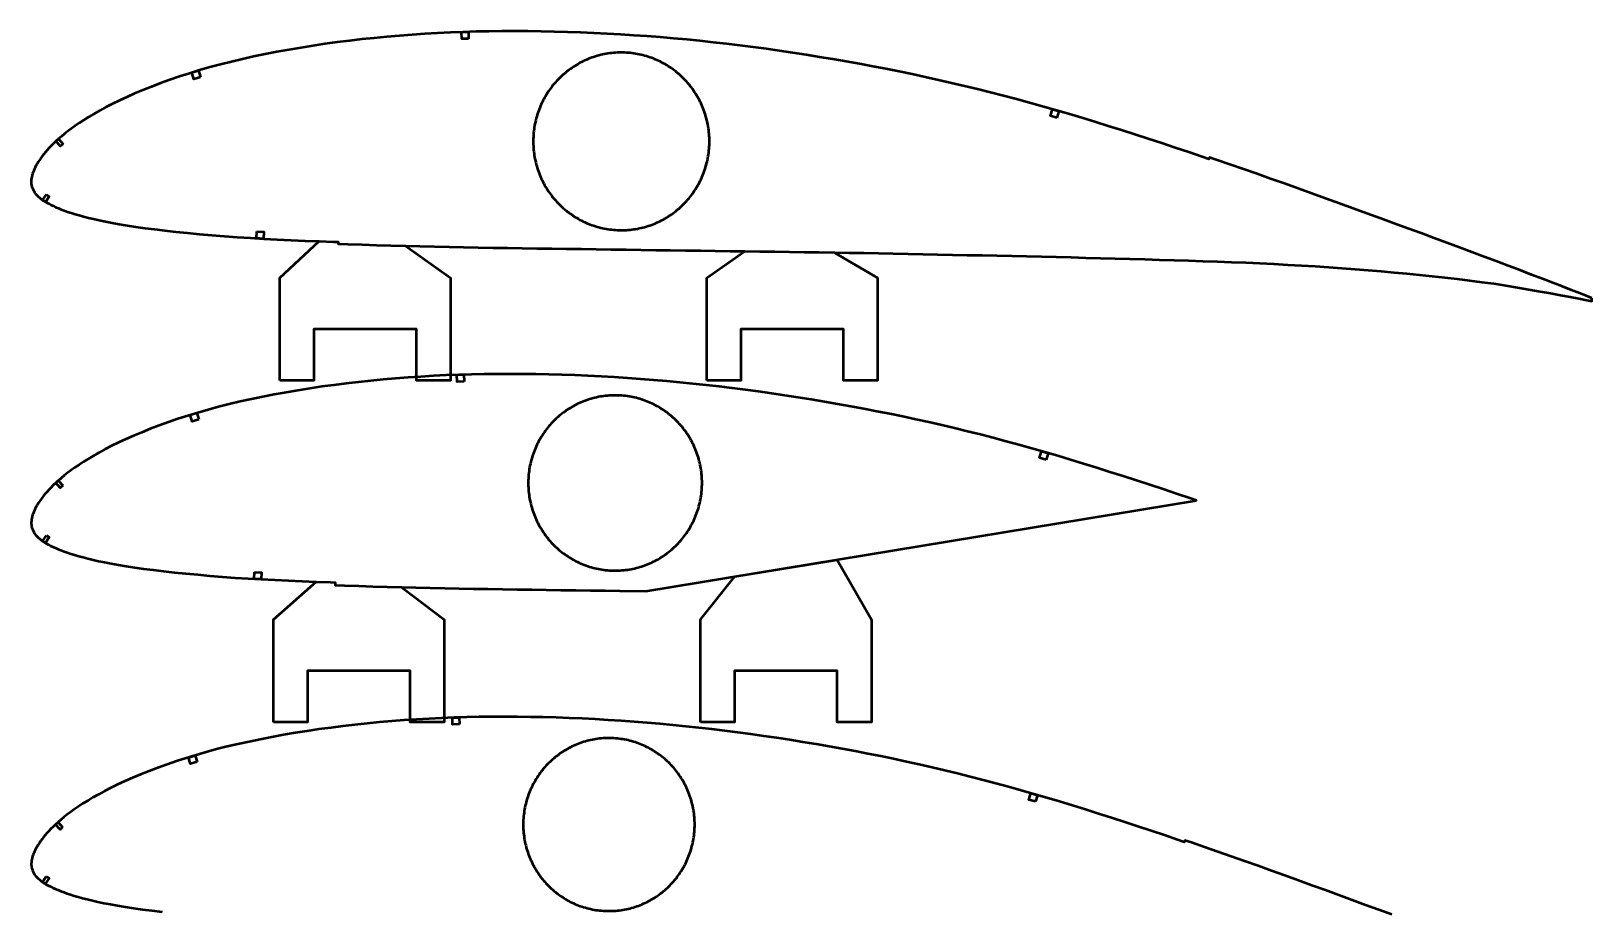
# Model space of a CAD drawing. Header units: metres. Extents: x -32 to 1074, y -15727 to -24.
# Drawn here: x -1 to 912, y -6351 to -5836 of the extents above; entities that cross this region are included whole.
import ezdxf

# ---------------------------------------------------------------- set-up
doc = ezdxf.new("R2010")
doc.units = ezdxf.units.M
doc.layers.add('Layer', color=7, linetype='Continuous', lineweight=50)

msp = doc.modelspace()

# ---------------------------------------------------------------- linework, layer by layer
at = {"layer": 'Layer', "color": 1}
for p, q in [((194.17, -5960.53), (194.17, -5961.03)), ((444.17, -5964.71), (444.17, -5965.21)), ((440.55, -6149.87), (440.55, -6150.37)), ((190.55, -6160.29), (190.55, -6160.79))]:
    msp.add_line(p, q, dxfattribs=at)
at = {"layer": 'Layer'}
for points in [[(912.29, -5991.75), (909.57, -5990.64), (905.17, -5988.94), (900.42, -5987.06), (895.23, -5985.04), (889.56, -5982.88), (883.47, -5980.56), (877.02, -5978.08), (870.27, -5975.51), (863.33, -5972.86), (856.32, -5970.22), (849.25, -5967.6), (842.08, -5964.89), (834.84, -5962.14), (827.46, -5959.4), (819.97, -5956.63), (812.34, -5953.84), (804.58, -5950.99), (796.69, -5948.1), (788.7, -5945.19), (780.67, -5942.25), (772.6, -5939.31), (764.53, -5936.37), (756.47, -5933.45), (748.41, -5930.54), (740.35, -5927.64), (732.31, -5924.76), (724.29, -5921.9), (716.31, -5919.08), (708.35, -5916.28), (700.39, -5913.51), (692.45, -5910.77), (688.53, -5909.43), (688.19, -5910.42), (684.2, -5909.06), (676.3, -5906.39), (668.42, -5903.75), (660.54, -5901.15), (652.66, -5898.58), (644.78, -5896.03), (636.92, -5893.52), (629.11, -5891.05), (621.36, -5888.63), (613.66, -5886.27), (605.99, -5883.98), (598.34, -5881.74), (590.71, -5879.56), (583.09, -5877.43), (575.48, -5875.36), (567.87, -5873.34), (560.27, -5871.38), (552.67, -5869.48), (545.05, -5867.64), (537.42, -5865.84), (529.77, -5864.09), (522.1, -5862.4), (514.43, -5860.75), (506.74, -5859.16), (499.04, -5857.62), (491.32, -5856.13), (483.57, -5854.69), (475.8, -5853.29), (468.01, -5851.94), (460.22, -5850.64), (452.42, -5849.38), (444.63, -5848.18), (436.84, -5847.02), (429.06, -5845.92), (421.28, -5844.88), (413.51, -5843.88), (405.74, -5842.94), (397.97, -5842.06), (390.21, -5841.23), (382.45, -5840.46), (374.69, -5839.74), (366.93, -5839.08), (359.17, -5838.48), (351.4, -5837.93), (343.63, -5837.44), (335.87, -5837), (328.11, -5836.62), (320.36, -5836.29), (312.62, -5836.02), (304.89, -5835.81), (297.17, -5835.66), (289.47, -5835.56), (281.81, -5835.51), (274.19, -5835.53), (266.63, -5835.61), (259.11, -5835.76), (251.61, -5835.99), (244.12, -5836.29), (236.63, -5836.66), (229.17, -5837.09), (221.72, -5837.59), (214.3, -5838.16), (206.91, -5838.79), (199.56, -5839.5), (192.24, -5840.27), (184.97, -5841.11), (177.76, -5842.02), (170.59, -5843), (163.49, -5844.06), (156.45, -5845.19), (149.45, -5846.4), (142.51, -5847.68), (135.65, -5849.01), (128.92, -5850.4), (122.33, -5851.85), (115.87, -5853.37), (109.54, -5854.97), (103.34, -5856.65), (97.26, -5858.39), (91.32, -5860.21), (85.52, -5862.08), (79.88, -5864.01), (74.42, -5865.99), (69.15, -5868.01), (64.07, -5870.04), (59.24, -5872.08), (54.65, -5874.1), (50.32, -5876.1), (46.26, -5878.09), (42.45, -5880.05), (38.89, -5881.97), (35.57, -5883.85), (32.49, -5885.68), (29.62, -5887.46), (26.97, -5889.18), (24.52, -5890.85), (22.25, -5892.47), (20.16, -5894.05), (18.22, -5895.59), (16.42, -5897.08), (14.75, -5898.53), (13.2, -5899.93), (11.76, -5901.29), (10.44, -5902.61), (9.21, -5903.89), (8.07, -5905.14), (7.01, -5906.36), (6.03, -5907.55), (5.13, -5908.71), (4.3, -5909.84), (3.53, -5910.96), (2.81, -5912.04), (2.16, -5913.07), (1.58, -5914.08), (1.05, -5915.11), (0.57, -5916.12), (0.14, -5917.06), (-0.22, -5917.98), (-0.52, -5918.91), (-0.77, -5919.84), (-0.98, -5920.73), (-1.14, -5921.6), (-1.24, -5922.47), (-1.3, -5923.28), (-1.3, -5924.09), (-1.23, -5924.91), (-1.09, -5925.74), (-0.88, -5926.57), (-0.59, -5927.41), (-0.24, -5928.23), (0.2, -5929.05), (0.71, -5929.85), (1.3, -5930.64), (1.98, -5931.42), (2.72, -5932.19), (3.54, -5932.95), (4.43, -5933.68), (5.39, -5934.4), (6.44, -5935.1), (7.57, -5935.79), (8.79, -5936.46), (10.1, -5937.13), (11.49, -5937.8), (12.99, -5938.46), (14.58, -5939.14), (16.28, -5939.82), (18.09, -5940.5), (20.02, -5941.19), (22.1, -5941.88), (24.35, -5942.57), (26.76, -5943.27), (29.38, -5943.98), (32.2, -5944.71), (35.24, -5945.46), (38.54, -5946.21), (42.12, -5946.96), (46.01, -5947.71), (50.24, -5948.46), (54.84, -5949.21), (59.81, -5949.97), (65.16, -5950.73), (70.88, -5951.48), (76.96, -5952.2), (83.4, -5952.9), (90.17, -5953.59), (97.21, -5954.26), (104.46, -5954.9), (111.84, -5955.51), (119.35, -5956.06), (127, -5956.55), (134.82, -5956.99), (142.78, -5957.41), (150.85, -5957.79), (159.03, -5958.15), (167.32, -5958.49), (175.68, -5958.81), (178.49, -5958.91), (178.45, -5959.96), (184.05, -5960.17), (192.46, -5960.47), (200.87, -5960.75), (209.3, -5960.99), (217.77, -5961.22), (226.28, -5961.43), (234.81, -5961.63), (243.32, -5961.83), (251.83, -5962), (260.36, -5962.14), (268.92, -5962.27), (277.53, -5962.39), (286.15, -5962.52), (294.8, -5962.65), (303.45, -5962.78), (312.13, -5962.9), (320.82, -5963.01), (329.52, -5963.13), (338.23, -5963.25), (346.93, -5963.38), (355.64, -5963.51), (364.34, -5963.63), (373.03, -5963.75), (381.74, -5963.86), (390.44, -5963.98), (399.15, -5964.1), (407.85, -5964.22), (416.56, -5964.35), (425.26, -5964.47), (433.96, -5964.58), (442.66, -5964.69), (451.35, -5964.8), (460.03, -5964.92), (468.71, -5965.04), (477.38, -5965.18), (486.05, -5965.32), (494.71, -5965.46), (503.36, -5965.62), (512, -5965.78), (520.64, -5965.96), (529.3, -5966.15), (537.98, -5966.35), (546.67, -5966.54), (555.36, -5966.73), (564.04, -5966.91), (572.72, -5967.1), (581.4, -5967.29), (590.08, -5967.5), (598.76, -5967.7), (607.42, -5967.9), (616.07, -5968.1), (624.7, -5968.31), (633.31, -5968.53), (641.93, -5968.77), (650.55, -5969.02), (659.16, -5969.27), (667.73, -5969.51), (676.24, -5969.77), (684.69, -5970.05), (693.1, -5970.36), (701.47, -5970.67), (709.76, -5971), (717.97, -5971.37), (726.13, -5971.78), (734.27, -5972.24), (742.38, -5972.71), (750.42, -5973.17), (758.3, -5973.63), (766.03, -5974.17), (773.73, -5974.8), (781.43, -5975.43), (789.05, -5976.04), (796.57, -5976.7), (804.05, -5977.45), (811.51, -5978.19), (818.9, -5978.89), (826.17, -5979.64), (833.41, -5980.51), (840.69, -5981.45), (847.94, -5982.38), (855, -5983.32), (861.9, -5984.39), (868.77, -5985.53), (875.5, -5986.68), (882.02, -5987.81), (888.21, -5988.94), (894.07, -5990.05), (899.57, -5991.09), (904.67, -5992.09), (909.38, -5993.03), (912.28, -5993.64)], [(912.29, -5991.75), (909.57, -5990.64), (905.17, -5988.94), (900.42, -5987.06), (895.23, -5985.04), (889.56, -5982.88), (883.47, -5980.56), (877.02, -5978.08), (870.27, -5975.51), (863.33, -5972.86), (856.32, -5970.22), (849.25, -5967.6), (842.08, -5964.89), (834.84, -5962.14), (827.46, -5959.4), (819.97, -5956.63), (812.34, -5953.84), (804.58, -5950.99), (796.69, -5948.1), (788.7, -5945.19), (780.67, -5942.25), (772.6, -5939.31), (764.53, -5936.37), (756.47, -5933.45), (748.41, -5930.54), (740.35, -5927.64), (732.31, -5924.76), (724.29, -5921.9), (716.31, -5919.08), (708.35, -5916.28), (700.39, -5913.51), (692.45, -5910.77), (688.53, -5909.43), (688.19, -5910.42), (684.2, -5909.06), (676.3, -5906.39), (668.42, -5903.75), (660.54, -5901.15), (652.66, -5898.58), (644.78, -5896.03), (636.92, -5893.52), (629.11, -5891.05), (621.36, -5888.63), (613.66, -5886.27), (605.99, -5883.98), (598.34, -5881.74), (590.71, -5879.56), (583.09, -5877.43), (575.48, -5875.36), (567.87, -5873.34), (560.27, -5871.38), (552.67, -5869.48), (545.05, -5867.64), (537.42, -5865.84), (529.77, -5864.09), (522.1, -5862.4), (514.43, -5860.75), (506.74, -5859.16), (499.04, -5857.62), (491.32, -5856.13), (483.57, -5854.69), (475.8, -5853.29), (468.01, -5851.94), (460.22, -5850.64), (452.42, -5849.38), (444.63, -5848.18), (436.84, -5847.02), (429.06, -5845.92), (421.28, -5844.88), (413.51, -5843.88), (405.74, -5842.94), (397.97, -5842.06), (390.21, -5841.23), (382.45, -5840.46), (374.69, -5839.74), (366.93, -5839.08), (359.17, -5838.48), (351.4, -5837.93), (343.63, -5837.44), (335.87, -5837), (328.11, -5836.62), (320.36, -5836.29), (312.62, -5836.02), (304.89, -5835.81), (297.17, -5835.66), (289.47, -5835.56), (281.81, -5835.51), (274.19, -5835.53), (266.63, -5835.61), (259.11, -5835.76), (251.61, -5835.99), (244.12, -5836.29), (236.63, -5836.66), (229.17, -5837.09), (221.72, -5837.59), (214.3, -5838.16), (206.91, -5838.79), (199.56, -5839.5), (192.24, -5840.27), (184.97, -5841.11), (177.76, -5842.02), (170.59, -5843), (163.49, -5844.06), (156.45, -5845.19), (149.45, -5846.4), (142.51, -5847.68), (135.65, -5849.01), (128.92, -5850.4), (122.33, -5851.85), (115.87, -5853.37), (109.54, -5854.97), (103.34, -5856.65), (97.26, -5858.39), (91.32, -5860.21), (85.52, -5862.08), (79.88, -5864.01), (74.42, -5865.99), (69.15, -5868.01), (64.07, -5870.04), (59.24, -5872.08), (54.65, -5874.1), (50.32, -5876.1), (46.26, -5878.09), (42.45, -5880.05), (38.89, -5881.97), (35.57, -5883.85), (32.49, -5885.68), (29.62, -5887.46), (26.97, -5889.18), (24.52, -5890.85), (22.25, -5892.47), (20.16, -5894.05), (18.22, -5895.59), (16.42, -5897.08), (14.75, -5898.53), (13.2, -5899.93), (11.76, -5901.29), (10.44, -5902.61), (9.21, -5903.89), (8.07, -5905.14), (7.01, -5906.36), (6.03, -5907.55), (5.13, -5908.71), (4.3, -5909.84), (3.53, -5910.96), (2.81, -5912.04), (2.16, -5913.07), (1.58, -5914.08), (1.05, -5915.11), (0.57, -5916.12), (0.14, -5917.06), (-0.22, -5917.98), (-0.52, -5918.91), (-0.77, -5919.84), (-0.98, -5920.73), (-1.14, -5921.6), (-1.24, -5922.47), (-1.3, -5923.28), (-1.3, -5924.09), (-1.23, -5924.91), (-1.09, -5925.74), (-0.88, -5926.57), (-0.59, -5927.41), (-0.24, -5928.23), (0.2, -5929.05), (0.71, -5929.85), (1.3, -5930.64), (1.98, -5931.42), (2.72, -5932.19), (3.54, -5932.95), (4.43, -5933.68), (5.39, -5934.4), (6.44, -5935.1), (7.57, -5935.79), (8.79, -5936.46), (10.1, -5937.13), (11.49, -5937.8), (12.99, -5938.46), (14.58, -5939.14), (16.28, -5939.82), (18.09, -5940.5), (20.02, -5941.19), (22.1, -5941.88), (24.35, -5942.57), (26.76, -5943.27), (29.38, -5943.98), (32.2, -5944.71), (35.24, -5945.46), (38.54, -5946.21), (42.12, -5946.96), (46.01, -5947.71), (50.24, -5948.46), (54.84, -5949.21), (59.81, -5949.97), (65.16, -5950.73), (70.88, -5951.48), (76.96, -5952.2), (83.4, -5952.9), (90.17, -5953.59), (97.21, -5954.26), (104.46, -5954.9), (111.84, -5955.51), (119.35, -5956.06), (127, -5956.55), (134.82, -5956.99), (142.78, -5957.41), (150.85, -5957.79), (159.03, -5958.15), (167.32, -5958.49), (175.68, -5958.81), (178.49, -5958.91), (178.45, -5959.96), (184.05, -5960.17), (192.46, -5960.47), (200.87, -5960.75), (209.3, -5960.99), (217.77, -5961.22), (226.28, -5961.43), (234.81, -5961.63), (243.32, -5961.83), (251.83, -5962), (260.36, -5962.14), (268.92, -5962.27), (277.53, -5962.39), (286.15, -5962.52), (294.8, -5962.65), (303.45, -5962.78), (312.13, -5962.9), (320.82, -5963.01), (329.52, -5963.13), (338.23, -5963.25), (346.93, -5963.38), (355.64, -5963.51), (364.34, -5963.63), (373.03, -5963.75), (381.74, -5963.86), (390.44, -5963.98), (399.15, -5964.1), (407.85, -5964.22), (416.56, -5964.35), (425.26, -5964.47), (433.96, -5964.58), (442.66, -5964.69), (451.35, -5964.8), (460.03, -5964.92), (468.71, -5965.04), (477.38, -5965.18), (486.05, -5965.32), (494.71, -5965.46), (503.36, -5965.62), (512, -5965.78), (520.64, -5965.96), (529.3, -5966.15), (537.98, -5966.35), (546.67, -5966.54), (555.36, -5966.73), (564.04, -5966.91), (572.72, -5967.1), (581.4, -5967.29), (590.08, -5967.5), (598.76, -5967.7), (607.42, -5967.9), (616.07, -5968.1), (624.7, -5968.31), (633.31, -5968.53), (641.93, -5968.77), (650.55, -5969.02), (659.16, -5969.27), (667.73, -5969.51), (676.24, -5969.77), (684.69, -5970.05), (693.1, -5970.36), (701.47, -5970.67), (709.76, -5971), (717.97, -5971.37), (726.13, -5971.78), (734.27, -5972.24), (742.38, -5972.71), (750.42, -5973.17), (758.3, -5973.63), (766.03, -5974.17), (773.73, -5974.8), (781.43, -5975.43), (789.05, -5976.04), (796.57, -5976.7), (804.05, -5977.45), (811.51, -5978.19), (818.9, -5978.89), (826.17, -5979.64), (833.41, -5980.51), (840.69, -5981.45), (847.94, -5982.38), (855, -5983.32), (861.9, -5984.39), (868.77, -5985.53), (875.5, -5986.68), (882.02, -5987.81), (888.21, -5988.94), (894.07, -5990.05), (899.57, -5991.09), (904.67, -5992.09), (909.38, -5993.03), (912.28, -5993.64)], [(395.75, -5900), (395.74, -5898.91), (395.71, -5897.82), (395.65, -5896.72), (395.57, -5895.63), (395.47, -5894.55), (395.34, -5893.46), (395.19, -5892.38), (395.02, -5891.3), (394.83, -5890.22), (394.62, -5889.15), (394.38, -5888.09), (394.12, -5887.02), (393.84, -5885.97), (393.54, -5884.92), (393.21, -5883.88), (392.86, -5882.84), (392.5, -5881.81), (392.11, -5880.79), (391.7, -5879.78), (391.26, -5878.78), (390.81, -5877.79), (390.34, -5876.81), (389.84, -5875.83), (389.33, -5874.87), (388.8, -5873.92), (388.24, -5872.98), (387.67, -5872.05), (387.08, -5871.14), (386.47, -5870.23), (385.84, -5869.34), (385.19, -5868.47), (384.52, -5867.61), (383.84, -5866.76), (383.14, -5865.93), (382.42, -5865.11), (381.68, -5864.31), (380.93, -5863.52), (380.16, -5862.75), (379.38, -5861.99), (378.58, -5861.26), (377.76, -5860.54), (376.93, -5859.83), (376.09, -5859.15), (375.23, -5858.48), (374.36, -5857.83), (373.47, -5857.2), (372.58, -5856.59), (371.66, -5856), (370.74, -5855.43), (369.81, -5854.87), (368.86, -5854.34), (367.9, -5853.83), (366.94, -5853.33), (365.96, -5852.86), (364.97, -5852.41), (363.97, -5851.98), (362.97, -5851.57), (361.96, -5851.18), (360.93, -5850.82), (359.91, -5850.47), (358.87, -5850.15), (357.83, -5849.85), (356.78, -5849.57), (355.73, -5849.32), (354.67, -5849.08), (353.6, -5848.87), (352.54, -5848.68), (351.47, -5848.52), (350.39, -5848.37), (349.31, -5848.25), (348.23, -5848.16), (347.15, -5848.08), (346.07, -5848.03), (344.99, -5848), (343.9, -5848), (342.82, -5848.01), (341.74, -5848.05), (340.65, -5848.12), (339.57, -5848.2), (338.49, -5848.31), (337.42, -5848.44), (336.35, -5848.6), (335.28, -5848.78), (334.21, -5848.98), (333.15, -5849.2), (332.09, -5849.44), (331.04, -5849.71), (330, -5850), (328.96, -5850.31), (327.93, -5850.64), (326.9, -5851), (325.88, -5851.38), (324.87, -5851.77), (323.87, -5852.19), (322.88, -5852.63), (321.9, -5853.1), (320.93, -5853.58), (319.96, -5854.08), (319.01, -5854.6), (318.07, -5855.15), (317.14, -5855.71), (316.23, -5856.29), (315.32, -5856.89), (314.43, -5857.51), (313.55, -5858.15), (312.69, -5858.81), (311.83, -5859.49), (311, -5860.18), (310.17, -5860.89), (309.37, -5861.62), (308.57, -5862.37), (307.8, -5863.13), (307.04, -5863.91), (306.29, -5864.7), (305.57, -5865.51), (304.86, -5866.34), (304.16, -5867.18), (303.49, -5868.04), (302.83, -5868.9), (302.19, -5869.79), (301.57, -5870.68), (300.97, -5871.59), (300.39, -5872.51), (299.83, -5873.45), (299.28, -5874.39), (298.76, -5875.35), (298.25, -5876.32), (297.77, -5877.3), (297.31, -5878.28), (296.87, -5879.28), (296.44, -5880.29), (296.04, -5881.3), (295.67, -5882.33), (295.31, -5883.36), (294.97, -5884.4), (294.66, -5885.44), (294.36, -5886.5), (294.09, -5887.55), (293.85, -5888.62), (293.62, -5889.69), (293.42, -5890.76), (293.23, -5891.84), (293.08, -5892.92), (292.94, -5894), (292.83, -5895.09), (292.74, -5896.18), (292.67, -5897.27), (292.62, -5898.36), (292.6, -5899.45), (292.6, -5900.55), (292.62, -5901.64), (292.67, -5902.73), (292.74, -5903.82), (292.83, -5904.91), (292.94, -5906), (293.08, -5907.08), (293.23, -5908.16), (293.42, -5909.24), (293.62, -5910.31), (293.85, -5911.38), (294.09, -5912.45), (294.36, -5913.5), (294.66, -5914.56), (294.97, -5915.6), (295.31, -5916.64), (295.67, -5917.67), (296.04, -5918.7), (296.44, -5919.71), (296.87, -5920.72), (297.31, -5921.72), (297.77, -5922.7), (298.25, -5923.68), (298.76, -5924.65), (299.28, -5925.61), (299.83, -5926.55), (300.39, -5927.49), (300.97, -5928.41), (301.57, -5929.32), (302.19, -5930.21), (302.83, -5931.1), (303.49, -5931.96), (304.16, -5932.82), (304.86, -5933.66), (305.57, -5934.49), (306.29, -5935.3), (307.04, -5936.09), (307.8, -5936.87), (308.57, -5937.63), (309.37, -5938.38), (310.17, -5939.11), (311, -5939.82), (311.83, -5940.51), (312.69, -5941.19), (313.55, -5941.85), (314.43, -5942.49), (315.32, -5943.11), (316.23, -5943.71), (317.14, -5944.29), (318.07, -5944.85), (319.01, -5945.4), (319.96, -5945.92), (320.93, -5946.42), (321.9, -5946.9), (322.88, -5947.37), (323.87, -5947.81), (324.87, -5948.23), (325.88, -5948.62), (326.9, -5949), (327.93, -5949.36), (328.96, -5949.69), (330, -5950), (331.04, -5950.29), (332.09, -5950.56), (333.15, -5950.8), (334.21, -5951.02), (335.28, -5951.22), (336.35, -5951.4), (337.42, -5951.56), (338.49, -5951.69), (339.57, -5951.8), (340.65, -5951.88), (341.74, -5951.95), (342.82, -5951.99), (343.9, -5952), (344.99, -5952), (346.07, -5951.97), (347.15, -5951.92), (348.23, -5951.84), (349.31, -5951.75), (350.39, -5951.63), (351.47, -5951.48), (352.54, -5951.32), (353.6, -5951.13), (354.67, -5950.92), (355.73, -5950.68), (356.78, -5950.43), (357.83, -5950.15), (358.87, -5949.85), (359.91, -5949.53), (360.93, -5949.18), (361.96, -5948.82), (362.97, -5948.43), (363.97, -5948.02), (364.97, -5947.59), (365.96, -5947.14), (366.94, -5946.67), (367.9, -5946.17), (368.86, -5945.66), (369.81, -5945.13), (370.74, -5944.57), (371.66, -5944), (372.58, -5943.41), (373.47, -5942.8), (374.36, -5942.17), (375.23, -5941.52), (376.09, -5940.85), (376.93, -5940.17), (377.76, -5939.46), (378.58, -5938.74), (379.38, -5938.01), (380.16, -5937.25), (380.93, -5936.48), (381.68, -5935.69), (382.42, -5934.89), (383.14, -5934.07), (383.84, -5933.24), (384.52, -5932.39), (385.19, -5931.53), (385.84, -5930.66), (386.47, -5929.77), (387.08, -5928.86), (387.67, -5927.95), (388.24, -5927.02), (388.8, -5926.08), (389.33, -5925.13), (389.84, -5924.17), (390.34, -5923.19), (390.81, -5922.21), (391.26, -5921.22), (391.7, -5920.22), (392.11, -5919.21), (392.5, -5918.19), (392.86, -5917.16), (393.21, -5916.12), (393.54, -5915.08), (393.84, -5914.03), (394.12, -5912.98), (394.38, -5911.91), (394.62, -5910.85), (394.83, -5909.78), (395.02, -5908.7), (395.19, -5907.62), (395.34, -5906.54), (395.47, -5905.45), (395.57, -5904.37), (395.65, -5903.28), (395.71, -5902.18), (395.74, -5901.09), (395.75, -5900)], [(680.94, -6110.33), (680.94, -6110.33), (676.99, -6108.98), (669.18, -6106.34), (661.38, -6103.73), (653.58, -6101.15), (645.78, -6098.61), (637.98, -6096.09), (630.21, -6093.6), (622.48, -6091.16), (614.82, -6088.77), (607.19, -6086.43), (599.61, -6084.16), (592.04, -6081.95), (584.49, -6079.79), (576.95, -6077.68), (569.41, -6075.63), (561.89, -6073.64), (554.37, -6071.7), (546.85, -6069.82), (539.31, -6067.99), (531.76, -6066.21), (524.19, -6064.49), (516.6, -6062.81), (509.01, -6061.18), (501.4, -6059.6), (493.78, -6058.08), (486.14, -6056.61), (478.48, -6055.18), (470.79, -6053.8), (463.08, -6052.46), (455.37, -6051.17), (447.66, -6049.93), (439.95, -6048.74), (432.24, -6047.6), (424.54, -6046.51), (416.84, -6045.47), (409.15, -6044.49), (401.46, -6043.56), (393.78, -6042.69), (386.1, -6041.87), (378.42, -6041.1), (370.74, -6040.39), (363.06, -6039.74), (355.39, -6039.14), (347.7, -6038.6), (340.02, -6038.12), (332.33, -6037.68), (324.65, -6037.3), (316.98, -6036.98), (309.33, -6036.71), (301.68, -6036.5), (294.04, -6036.35), (286.43, -6036.25), (278.84, -6036.21), (271.31, -6036.22), (263.82, -6036.3), (256.38, -6036.45), (248.96, -6036.68), (241.55, -6036.98), (234.14, -6037.34), (226.76, -6037.77), (219.39, -6038.26), (212.05, -6038.83), (204.73, -6039.45), (197.46, -6040.15), (190.22, -6040.91), (183.03, -6041.75), (175.89, -6042.65), (168.8, -6043.62), (161.77, -6044.66), (154.8, -6045.78), (147.88, -6046.98), (141.01, -6048.24), (134.23, -6049.56), (127.57, -6050.94), (121.05, -6052.37), (114.65, -6053.88), (108.39, -6055.46), (102.25, -6057.12), (96.24, -6058.85), (90.36, -6060.64), (84.62, -6062.5), (79.05, -6064.41), (73.64, -6066.37), (68.42, -6068.36), (63.41, -6070.37), (58.62, -6072.38), (54.08, -6074.38), (49.8, -6076.37), (45.78, -6078.33), (42.01, -6080.27), (38.49, -6082.17), (35.21, -6084.04), (32.15, -6085.85), (29.32, -6087.6), (26.69, -6089.31), (24.27, -6090.96), (22.03, -6092.56), (19.96, -6094.13), (18.04, -6095.65), (16.25, -6097.12), (14.6, -6098.55), (13.07, -6099.94), (11.65, -6101.28), (10.34, -6102.59), (9.12, -6103.86), (7.99, -6105.1), (6.95, -6106.31), (5.98, -6107.48), (5.09, -6108.62), (4.27, -6109.74), (3.5, -6110.85), (2.79, -6111.92), (2.15, -6112.94), (1.58, -6113.94), (1.06, -6114.96), (0.58, -6115.95), (0.15, -6116.89), (-0.21, -6117.8), (-0.5, -6118.72), (-0.75, -6119.63), (-0.95, -6120.52), (-1.11, -6121.37), (-1.21, -6122.24), (-1.27, -6123.03), (-1.27, -6123.84), (-1.2, -6124.64), (-1.07, -6125.46), (-0.85, -6126.29), (-0.57, -6127.11), (-0.22, -6127.93), (0.21, -6128.73), (0.71, -6129.52), (1.3, -6130.31), (1.97, -6131.08), (2.7, -6131.84), (3.51, -6132.59), (4.39, -6133.32), (5.35, -6134.03), (6.38, -6134.72), (7.5, -6135.4), (8.7, -6136.06), (10, -6136.72), (11.38, -6137.38), (12.86, -6138.04), (14.43, -6138.71), (16.11, -6139.38), (17.9, -6140.06), (19.82, -6140.74), (21.87, -6141.42), (24.09, -6142.1), (26.49, -6142.79), (29.07, -6143.5), (31.86, -6144.23), (34.88, -6144.96), (38.14, -6145.71), (41.68, -6146.45), (45.52, -6147.19), (49.71, -6147.93), (54.26, -6148.67), (59.19, -6149.43), (64.48, -6150.18), (70.13, -6150.92), (76.15, -6151.64), (82.52, -6152.33), (89.22, -6153.01), (96.19, -6153.67), (103.36, -6154.31), (110.67, -6154.91), (118.1, -6155.45), (125.66, -6155.94), (133.4, -6156.38), (141.28, -6156.79), (149.27, -6157.17), (157.36, -6157.52), (165.56, -6157.85), (173.84, -6158.17), (176.61, -6158.28), (176.56, -6159.78), (182.1, -6159.99), (190.42, -6160.28), (198.74, -6160.56), (207.09, -6160.8), (215.47, -6161.02), (223.89, -6161.23), (232.33, -6161.43), (240.75, -6161.62), (249.17, -6161.79), (257.61, -6161.93), (266.09, -6162.06), (274.6, -6162.18), (283.13, -6162.3), (291.69, -6162.44), (300.25, -6162.56), (308.83, -6162.68), (317.44, -6162.79), (326.05, -6162.91), (334.66, -6163.03), (343.28, -6163.16), (358.44, -6163.38), (680.94, -6110.33)], [(680.94, -6110.33), (680.94, -6110.33), (676.99, -6108.98), (669.18, -6106.34), (661.38, -6103.73), (653.58, -6101.15), (645.78, -6098.61), (637.98, -6096.09), (630.21, -6093.6), (622.48, -6091.16), (614.82, -6088.77), (607.19, -6086.43), (599.61, -6084.16), (592.04, -6081.95), (584.49, -6079.79), (576.95, -6077.68), (569.41, -6075.63), (561.89, -6073.64), (554.37, -6071.7), (546.85, -6069.82), (539.31, -6067.99), (531.76, -6066.21), (524.19, -6064.49), (516.6, -6062.81), (509.01, -6061.18), (501.4, -6059.6), (493.78, -6058.08), (486.14, -6056.61), (478.48, -6055.18), (470.79, -6053.8), (463.08, -6052.46), (455.37, -6051.17), (447.66, -6049.93), (439.95, -6048.74), (432.24, -6047.6), (424.54, -6046.51), (416.84, -6045.47), (409.15, -6044.49), (401.46, -6043.56), (393.78, -6042.69), (386.1, -6041.87), (378.42, -6041.1), (370.74, -6040.39), (363.06, -6039.74), (355.39, -6039.14), (347.7, -6038.6), (340.02, -6038.12), (332.33, -6037.68), (324.65, -6037.3), (316.98, -6036.98), (309.33, -6036.71), (301.68, -6036.5), (294.04, -6036.35), (286.43, -6036.25), (278.84, -6036.21), (271.31, -6036.22), (263.82, -6036.3), (256.38, -6036.45), (248.96, -6036.68), (241.55, -6036.98), (234.14, -6037.34), (226.76, -6037.77), (219.39, -6038.26), (212.05, -6038.83), (204.73, -6039.45), (197.46, -6040.15), (190.22, -6040.91), (183.03, -6041.75), (175.89, -6042.65), (168.8, -6043.62), (161.77, -6044.66), (154.8, -6045.78), (147.88, -6046.98), (141.01, -6048.24), (134.23, -6049.56), (127.57, -6050.94), (121.05, -6052.37), (114.65, -6053.88), (108.39, -6055.46), (102.25, -6057.12), (96.24, -6058.85), (90.36, -6060.64), (84.62, -6062.5), (79.05, -6064.41), (73.64, -6066.37), (68.42, -6068.36), (63.41, -6070.37), (58.62, -6072.38), (54.08, -6074.38), (49.8, -6076.37), (45.78, -6078.33), (42.01, -6080.27), (38.49, -6082.17), (35.21, -6084.04), (32.15, -6085.85), (29.32, -6087.6), (26.69, -6089.31), (24.27, -6090.96), (22.03, -6092.56), (19.96, -6094.13), (18.04, -6095.65), (16.25, -6097.12), (14.6, -6098.55), (13.07, -6099.94), (11.65, -6101.28), (10.34, -6102.59), (9.12, -6103.86), (7.99, -6105.1), (6.95, -6106.31), (5.98, -6107.48), (5.09, -6108.62), (4.27, -6109.74), (3.5, -6110.85), (2.79, -6111.92), (2.15, -6112.94), (1.58, -6113.94), (1.06, -6114.96), (0.58, -6115.95), (0.15, -6116.89), (-0.21, -6117.8), (-0.5, -6118.72), (-0.75, -6119.63), (-0.95, -6120.52), (-1.11, -6121.37), (-1.21, -6122.24), (-1.27, -6123.03), (-1.27, -6123.84), (-1.2, -6124.64), (-1.07, -6125.46), (-0.85, -6126.29), (-0.57, -6127.11), (-0.22, -6127.93), (0.21, -6128.73), (0.71, -6129.52), (1.3, -6130.31), (1.97, -6131.08), (2.7, -6131.84), (3.51, -6132.59), (4.39, -6133.32), (5.35, -6134.03), (6.38, -6134.72), (7.5, -6135.4), (8.7, -6136.06), (10, -6136.72), (11.38, -6137.38), (12.86, -6138.04), (14.43, -6138.71), (16.11, -6139.38), (17.9, -6140.06), (19.82, -6140.74), (21.87, -6141.42), (24.09, -6142.1), (26.49, -6142.79), (29.07, -6143.5), (31.86, -6144.23), (34.88, -6144.96), (38.14, -6145.71), (41.68, -6146.45), (45.52, -6147.19), (49.71, -6147.93), (54.26, -6148.67), (59.19, -6149.43), (64.48, -6150.18), (70.13, -6150.92), (76.15, -6151.64), (82.52, -6152.33), (89.22, -6153.01), (96.19, -6153.67), (103.36, -6154.31), (110.67, -6154.91), (118.1, -6155.45), (125.66, -6155.94), (133.4, -6156.38), (141.28, -6156.79), (149.27, -6157.17), (157.36, -6157.52), (165.56, -6157.85), (173.84, -6158.17), (176.61, -6158.28), (176.56, -6159.78), (182.1, -6159.99), (190.42, -6160.28), (198.74, -6160.56), (207.09, -6160.8), (215.47, -6161.02), (223.89, -6161.23), (232.33, -6161.43), (240.75, -6161.62), (249.17, -6161.79), (257.61, -6161.93), (266.09, -6162.06), (274.6, -6162.18), (283.13, -6162.3), (291.69, -6162.44), (300.25, -6162.56), (308.83, -6162.68), (317.44, -6162.79), (326.05, -6162.91), (334.66, -6163.03), (343.28, -6163.16), (358.44, -6163.38), (680.94, -6110.33)], [(391.44, -6100), (391.43, -6098.92), (391.39, -6097.84), (391.34, -6096.77), (391.26, -6095.69), (391.16, -6094.62), (391.03, -6093.55), (390.89, -6092.48), (390.72, -6091.42), (390.53, -6090.35), (390.32, -6089.3), (390.08, -6088.25), (389.83, -6087.2), (389.55, -6086.16), (389.25, -6085.12), (388.93, -6084.1), (388.59, -6083.07), (388.23, -6082.06), (387.84, -6081.05), (387.44, -6080.06), (387.01, -6079.07), (386.56, -6078.09), (386.1, -6077.12), (385.61, -6076.16), (385.1, -6075.21), (384.58, -6074.27), (384.03, -6073.34), (383.46, -6072.43), (382.88, -6071.53), (382.28, -6070.63), (381.66, -6069.76), (381.02, -6068.89), (380.36, -6068.04), (379.69, -6067.21), (378.99, -6066.38), (378.28, -6065.58), (377.56, -6064.79), (376.82, -6064.01), (376.06, -6063.25), (375.28, -6062.51), (374.49, -6061.78), (373.69, -6061.07), (372.87, -6060.37), (372.04, -6059.7), (371.19, -6059.04), (370.33, -6058.4), (369.46, -6057.78), (368.57, -6057.17), (367.67, -6056.59), (366.76, -6056.03), (365.84, -6055.48), (364.91, -6054.95), (363.96, -6054.45), (363.01, -6053.96), (362.04, -6053.5), (361.07, -6053.05), (360.09, -6052.63), (359.09, -6052.22), (358.09, -6051.84), (357.09, -6051.48), (356.07, -6051.14), (355.05, -6050.82), (354.02, -6050.53), (352.99, -6050.25), (351.95, -6050), (350.9, -6049.77), (349.85, -6049.56), (348.8, -6049.38), (347.74, -6049.21), (346.68, -6049.07), (345.62, -6048.95), (344.56, -6048.86), (343.49, -6048.78), (342.42, -6048.73), (341.35, -6048.7), (340.28, -6048.7), (339.21, -6048.71), (338.15, -6048.75), (337.08, -6048.82), (336.01, -6048.9), (334.95, -6049.01), (333.89, -6049.14), (332.83, -6049.29), (331.77, -6049.47), (330.72, -6049.66), (329.67, -6049.88), (328.63, -6050.12), (327.6, -6050.39), (326.56, -6050.67), (325.54, -6050.98), (324.52, -6051.31), (323.51, -6051.66), (322.51, -6052.03), (321.51, -6052.42), (320.52, -6052.84), (319.54, -6053.27), (318.57, -6053.73), (317.62, -6054.2), (316.67, -6054.7), (315.73, -6055.21), (314.8, -6055.75), (313.88, -6056.31), (312.98, -6056.88), (312.09, -6057.47), (311.21, -6058.09), (310.34, -6058.72), (309.48, -6059.37), (308.64, -6060.03), (307.82, -6060.72), (307.01, -6061.42), (306.21, -6062.14), (305.43, -6062.88), (304.66, -6063.63), (303.91, -6064.4), (303.18, -6065.18), (302.46, -6065.98), (301.76, -6066.79), (301.08, -6067.62), (300.41, -6068.47), (299.76, -6069.32), (299.13, -6070.19), (298.52, -6071.08), (297.93, -6071.98), (297.35, -6072.88), (296.8, -6073.81), (296.26, -6074.74), (295.74, -6075.68), (295.25, -6076.64), (294.77, -6077.6), (294.31, -6078.58), (293.88, -6079.56), (293.46, -6080.55), (293.07, -6081.56), (292.69, -6082.57), (292.34, -6083.58), (292.01, -6084.61), (291.7, -6085.64), (291.41, -6086.68), (291.14, -6087.72), (290.9, -6088.77), (290.67, -6089.83), (290.47, -6090.88), (290.29, -6091.95), (290.14, -6093.01), (290, -6094.08), (289.89, -6095.16), (289.8, -6096.23), (289.73, -6097.31), (289.69, -6098.38), (289.67, -6099.46), (289.67, -6100.54), (289.69, -6101.62), (289.73, -6102.69), (289.8, -6103.77), (289.89, -6104.84), (290, -6105.92), (290.14, -6106.99), (290.29, -6108.05), (290.47, -6109.12), (290.67, -6110.17), (290.9, -6111.23), (291.14, -6112.28), (291.41, -6113.32), (291.7, -6114.36), (292.01, -6115.39), (292.34, -6116.42), (292.69, -6117.43), (293.07, -6118.44), (293.46, -6119.45), (293.88, -6120.44), (294.31, -6121.42), (294.77, -6122.4), (295.25, -6123.36), (295.74, -6124.32), (296.26, -6125.26), (296.8, -6126.19), (297.35, -6127.12), (297.93, -6128.02), (298.52, -6128.92), (299.13, -6129.81), (299.76, -6130.68), (300.41, -6131.53), (301.08, -6132.38), (301.76, -6133.21), (302.46, -6134.02), (303.18, -6134.82), (303.91, -6135.6), (304.66, -6136.37), (305.43, -6137.12), (306.21, -6137.86), (307.01, -6138.58), (307.82, -6139.28), (308.64, -6139.97), (309.48, -6140.63), (310.34, -6141.28), (311.21, -6141.91), (312.09, -6142.53), (312.98, -6143.12), (313.88, -6143.69), (314.8, -6144.25), (315.73, -6144.79), (316.67, -6145.3), (317.62, -6145.8), (318.57, -6146.27), (319.54, -6146.73), (320.52, -6147.16), (321.51, -6147.58), (322.51, -6147.97), (323.51, -6148.34), (324.52, -6148.69), (325.54, -6149.02), (326.56, -6149.33), (327.6, -6149.61), (328.63, -6149.88), (329.67, -6150.12), (330.72, -6150.34), (331.77, -6150.53), (332.83, -6150.71), (333.89, -6150.86), (334.95, -6150.99), (336.01, -6151.1), (337.08, -6151.18), (338.15, -6151.25), (339.21, -6151.29), (340.28, -6151.3), (341.35, -6151.3), (342.42, -6151.27), (343.49, -6151.22), (344.56, -6151.14), (345.62, -6151.05), (346.68, -6150.93), (347.74, -6150.79), (348.8, -6150.62), (349.85, -6150.44), (350.9, -6150.23), (351.95, -6150), (352.99, -6149.75), (354.02, -6149.47), (355.05, -6149.18), (356.07, -6148.86), (357.09, -6148.52), (358.09, -6148.16), (359.09, -6147.78), (360.09, -6147.37), (361.07, -6146.95), (362.04, -6146.5), (363.01, -6146.04), (363.96, -6145.55), (364.91, -6145.05), (365.84, -6144.52), (366.76, -6143.97), (367.67, -6143.41), (368.57, -6142.83), (369.46, -6142.22), (370.33, -6141.6), (371.19, -6140.96), (372.04, -6140.3), (372.87, -6139.63), (373.69, -6138.93), (374.49, -6138.22), (375.28, -6137.49), (376.06, -6136.75), (376.82, -6135.99), (377.56, -6135.21), (378.28, -6134.42), (378.99, -6133.62), (379.69, -6132.79), (380.36, -6131.96), (381.02, -6131.11), (381.66, -6130.24), (382.28, -6129.37), (382.88, -6128.47), (383.46, -6127.57), (384.03, -6126.66), (384.58, -6125.73), (385.1, -6124.79), (385.61, -6123.84), (386.1, -6122.88), (386.56, -6121.91), (387.01, -6120.93), (387.44, -6119.94), (387.84, -6118.95), (388.23, -6117.94), (388.59, -6116.93), (388.93, -6115.9), (389.25, -6114.88), (389.55, -6113.84), (389.83, -6112.8), (390.08, -6111.75), (390.32, -6110.7), (390.53, -6109.65), (390.72, -6108.58), (390.89, -6107.52), (391.03, -6106.45), (391.16, -6105.38), (391.26, -6104.31), (391.34, -6103.23), (391.39, -6102.16), (391.43, -6101.08), (391.44, -6100)], [(387.12, -6300), (387.11, -6298.94), (387.08, -6297.87), (387.02, -6296.81), (386.95, -6295.75), (386.85, -6294.69), (386.73, -6293.64), (386.58, -6292.58), (386.42, -6291.53), (386.23, -6290.49), (386.02, -6289.44), (385.79, -6288.41), (385.54, -6287.37), (385.26, -6286.35), (384.97, -6285.33), (384.65, -6284.31), (384.31, -6283.3), (383.96, -6282.3), (383.58, -6281.31), (383.18, -6280.33), (382.76, -6279.35), (382.32, -6278.39), (381.86, -6277.43), (381.37, -6276.48), (380.87, -6275.55), (380.36, -6274.62), (379.82, -6273.71), (379.26, -6272.8), (378.68, -6271.91), (378.09, -6271.04), (377.48, -6270.17), (376.84, -6269.32), (376.2, -6268.48), (375.53, -6267.65), (374.85, -6266.84), (374.15, -6266.05), (373.43, -6265.27), (372.7, -6264.5), (371.95, -6263.75), (371.19, -6263.02), (370.41, -6262.3), (369.62, -6261.6), (368.81, -6260.91), (367.99, -6260.25), (367.15, -6259.6), (366.3, -6258.97), (365.44, -6258.35), (364.57, -6257.76), (363.68, -6257.18), (362.78, -6256.63), (361.87, -6256.09), (360.95, -6255.57), (360.02, -6255.07), (359.08, -6254.59), (358.13, -6254.13), (357.17, -6253.69), (356.2, -6253.27), (355.22, -6252.88), (354.23, -6252.5), (353.24, -6252.14), (352.24, -6251.81), (351.23, -6251.49), (350.22, -6251.2), (349.2, -6250.93), (348.17, -6250.68), (347.14, -6250.46), (346.11, -6250.25), (345.07, -6250.07), (344.02, -6249.91), (342.98, -6249.77), (341.93, -6249.65), (340.88, -6249.55), (339.83, -6249.48), (338.77, -6249.43), (337.72, -6249.4), (336.66, -6249.4), (335.61, -6249.41), (334.56, -6249.45), (333.5, -6249.51), (332.45, -6249.6), (331.4, -6249.7), (330.35, -6249.83), (329.31, -6249.98), (328.27, -6250.16), (327.23, -6250.35), (326.2, -6250.57), (325.17, -6250.8), (324.15, -6251.06), (323.13, -6251.35), (322.12, -6251.65), (321.12, -6251.97), (320.12, -6252.32), (319.13, -6252.69), (318.15, -6253.07), (317.17, -6253.48), (316.21, -6253.91), (315.25, -6254.36), (314.3, -6254.83), (313.37, -6255.32), (312.44, -6255.83), (311.53, -6256.35), (310.62, -6256.9), (309.73, -6257.47), (308.85, -6258.05), (307.98, -6258.66), (307.13, -6259.28), (306.28, -6259.92), (305.45, -6260.58), (304.64, -6261.25), (303.84, -6261.95), (303.05, -6262.66), (302.28, -6263.38), (301.53, -6264.12), (300.79, -6264.88), (300.06, -6265.66), (299.36, -6266.44), (298.66, -6267.25), (297.99, -6268.07), (297.33, -6268.9), (296.69, -6269.74), (296.07, -6270.6), (295.47, -6271.47), (294.88, -6272.36), (294.32, -6273.25), (293.77, -6274.16), (293.24, -6275.08), (292.73, -6276.01), (292.24, -6276.96), (291.77, -6277.91), (291.32, -6278.87), (290.89, -6279.84), (290.48, -6280.82), (290.09, -6281.81), (289.72, -6282.8), (289.37, -6283.81), (289.04, -6284.82), (288.74, -6285.84), (288.45, -6286.86), (288.19, -6287.89), (287.95, -6288.92), (287.73, -6289.96), (287.53, -6291.01), (287.35, -6292.06), (287.2, -6293.11), (287.07, -6294.16), (286.96, -6295.22), (286.87, -6296.28), (286.8, -6297.34), (286.76, -6298.41), (286.73, -6299.47), (286.73, -6300.53), (286.76, -6301.59), (286.8, -6302.66), (286.87, -6303.72), (286.96, -6304.78), (287.07, -6305.84), (287.2, -6306.89), (287.35, -6307.94), (287.53, -6308.99), (287.73, -6310.04), (287.95, -6311.08), (288.19, -6312.11), (288.45, -6313.14), (288.74, -6314.16), (289.04, -6315.18), (289.37, -6316.19), (289.72, -6317.2), (290.09, -6318.19), (290.48, -6319.18), (290.89, -6320.16), (291.32, -6321.13), (291.77, -6322.09), (292.24, -6323.04), (292.73, -6323.99), (293.24, -6324.92), (293.77, -6325.84), (294.32, -6326.75), (294.88, -6327.64), (295.47, -6328.53), (296.07, -6329.4), (296.69, -6330.26), (297.33, -6331.1), (297.99, -6331.93), (298.66, -6332.75), (299.36, -6333.56), (300.06, -6334.34), (300.79, -6335.12), (301.53, -6335.88), (302.28, -6336.62), (303.05, -6337.34), (303.84, -6338.05), (304.64, -6338.75), (305.45, -6339.42), (306.28, -6340.08), (307.13, -6340.72), (307.98, -6341.34), (308.85, -6341.95), (309.73, -6342.53), (310.62, -6343.1), (311.53, -6343.65), (312.44, -6344.17), (313.37, -6344.68), (314.3, -6345.17), (315.25, -6345.64), (316.21, -6346.09), (317.17, -6346.52), (318.15, -6346.93), (319.13, -6347.31), (320.12, -6347.68), (321.12, -6348.03), (322.12, -6348.35), (323.13, -6348.65), (324.15, -6348.94), (325.17, -6349.2), (326.2, -6349.43), (327.23, -6349.65), (328.27, -6349.84), (329.31, -6350.02), (330.35, -6350.17), (331.4, -6350.3), (332.45, -6350.4), (333.5, -6350.49), (334.56, -6350.55), (335.61, -6350.59), (336.66, -6350.6), (337.72, -6350.6), (338.77, -6350.57), (339.83, -6350.52), (340.88, -6350.45), (341.93, -6350.35), (342.98, -6350.23), (344.02, -6350.09), (345.07, -6349.93), (346.11, -6349.75), (347.14, -6349.54), (348.17, -6349.32), (349.2, -6349.07), (350.22, -6348.8), (351.23, -6348.51), (352.24, -6348.19), (353.24, -6347.86), (354.23, -6347.5), (355.22, -6347.12), (356.2, -6346.73), (357.17, -6346.31), (358.13, -6345.87), (359.08, -6345.41), (360.02, -6344.93), (360.95, -6344.43), (361.87, -6343.91), (362.78, -6343.37), (363.68, -6342.82), (364.57, -6342.24), (365.44, -6341.65), (366.3, -6341.03), (367.15, -6340.4), (367.99, -6339.75), (368.81, -6339.09), (369.62, -6338.4), (370.41, -6337.7), (371.19, -6336.98), (371.95, -6336.25), (372.7, -6335.5), (373.43, -6334.73), (374.15, -6333.95), (374.85, -6333.16), (375.53, -6332.35), (376.2, -6331.52), (376.84, -6330.68), (377.48, -6329.83), (378.09, -6328.96), (378.68, -6328.09), (379.26, -6327.2), (379.82, -6326.29), (380.36, -6325.38), (380.87, -6324.45), (381.37, -6323.52), (381.86, -6322.57), (382.32, -6321.61), (382.76, -6320.65), (383.18, -6319.67), (383.58, -6318.69), (383.96, -6317.7), (384.31, -6316.7), (384.65, -6315.69), (384.97, -6314.67), (385.26, -6313.65), (385.54, -6312.63), (385.79, -6311.59), (386.02, -6310.56), (386.23, -6309.51), (386.42, -6308.47), (386.58, -6307.42), (386.73, -6306.36), (386.85, -6305.31), (386.95, -6304.25), (387.02, -6303.19), (387.08, -6302.13), (387.11, -6301.06), (387.12, -6300)]]:
    msp.add_lwpolyline(points, close=True, dxfattribs=at)
for points in [[(254.73, -5839.9), (250.73, -5840.02), (250.61, -5836.02), (254.61, -5835.9), (254.73, -5839.9)], [(97.81, -5862.41), (93.98, -5863.58), (92.81, -5859.75), (96.64, -5858.58), (97.81, -5862.41)], [(599.2, -5886.16), (595.36, -5885.04), (596.49, -5881.2), (600.33, -5882.32), (599.2, -5886.16)], [(17.37, -5901.55), (15.88, -5902.89), (13.2, -5899.93), (14.68, -5898.58), (17.37, -5901.55)], [(7.63, -5931.08), (9.29, -5932.2), (7.07, -5935.52), (5.4, -5934.41), (7.63, -5931.08)], [(130.88, -5952.76), (134.88, -5952.99), (134.65, -5956.98), (130.66, -5956.76), (130.88, -5952.76)], [(252.07, -6040.59), (248.07, -6040.71), (247.95, -6036.71), (251.95, -6036.59), (252.07, -6040.59)], [(96.81, -6062.85), (92.99, -6064.02), (91.82, -6060.2), (95.64, -6059.03), (96.81, -6062.85)], [(592.9, -6086.37), (589.06, -6085.24), (590.18, -6081.4), (594.02, -6082.53), (592.9, -6086.37)], [(17.23, -6101.57), (15.75, -6102.91), (13.06, -6099.95), (14.54, -6098.6), (17.23, -6101.57)], [(7.57, -6130.7), (9.23, -6131.81), (7.01, -6135.14), (5.35, -6134.03), (7.57, -6130.7)], [(129.49, -6152.15), (133.48, -6152.38), (133.25, -6156.37), (129.26, -6156.14), (129.49, -6152.15)], [(795.24, -6352.72), (787.63, -6349.93), (779.91, -6347.1), (772.1, -6344.25), (764.23, -6341.37), (756.33, -6338.49), (748.44, -6335.62), (740.54, -6332.75), (732.65, -6329.9), (724.76, -6327.07), (716.89, -6324.25), (709.04, -6321.45), (701.23, -6318.68), (693.43, -6315.95), (685.64, -6313.24), (677.87, -6310.56), (674.03, -6309.24), (673.69, -6310.23), (669.79, -6308.9), (662.06, -6306.28), (654.34, -6303.7), (646.62, -6301.15), (638.91, -6298.64), (631.19, -6296.15), (623.5, -6293.69), (615.86, -6291.27), (608.27, -6288.9), (600.73, -6286.59), (593.22, -6284.35), (585.74, -6282.15), (578.27, -6280.02), (570.81, -6277.94), (563.35, -6275.91), (555.91, -6273.93), (548.47, -6272.02), (541.03, -6270.16), (533.57, -6268.35), (526.1, -6266.59), (518.61, -6264.88), (511.1, -6263.22), (503.59, -6261.61), (496.07, -6260.05), (488.53, -6258.54), (480.97, -6257.08), (473.38, -6255.67), (465.78, -6254.31), (458.15, -6252.98), (450.52, -6251.71), (442.9, -6250.48), (435.27, -6249.3), (427.64, -6248.17), (420.02, -6247.09), (412.41, -6246.07), (404.8, -6245.1), (397.19, -6244.18), (389.59, -6243.31), (381.99, -6242.5), (374.39, -6241.75), (366.8, -6241.04), (359.2, -6240.4), (351.61, -6239.81), (344, -6239.27), (336.4, -6238.79), (328.8, -6238.36), (321.2, -6237.99), (313.61, -6237.67), (306.04, -6237.4), (298.47, -6237.19), (290.91, -6237.04), (283.38, -6236.95), (275.88, -6236.9), (268.42, -6236.92), (261.02, -6237), (253.65, -6237.14), (246.31, -6237.37), (238.98, -6237.66), (231.65, -6238.02), (224.35, -6238.44), (217.06, -6238.94), (209.79, -6239.49), (202.56, -6240.11), (195.36, -6240.8), (188.2, -6241.56), (181.08, -6242.38), (174.02, -6243.27), (167, -6244.24), (160.05, -6245.27), (153.16, -6246.37), (146.31, -6247.56), (139.52, -6248.81), (132.81, -6250.12), (126.22, -6251.47), (119.76, -6252.89), (113.44, -6254.39), (107.24, -6255.95), (101.17, -6257.59), (95.22, -6259.3), (89.4, -6261.08), (83.73, -6262.91), (78.21, -6264.8), (72.87, -6266.74), (67.7, -6268.71), (62.74, -6270.7), (58, -6272.69), (53.51, -6274.67), (49.28, -6276.63), (45.3, -6278.58), (41.57, -6280.49), (38.09, -6282.38), (34.84, -6284.22), (31.82, -6286.01), (29.02, -6287.75), (26.42, -6289.43), (24.02, -6291.07), (21.8, -6292.66), (19.75, -6294.2), (17.85, -6295.71), (16.09, -6297.17), (14.46, -6298.58), (12.94, -6299.95), (11.54, -6301.28), (10.24, -6302.57), (9.04, -6303.83), (7.92, -6305.05), (6.89, -6306.25), (5.93, -6307.41), (5.05, -6308.54), (4.23, -6309.65), (3.48, -6310.74), (2.78, -6311.8), (2.14, -6312.81), (1.57, -6313.8), (1.06, -6314.8), (0.58, -6315.79), (0.16, -6316.72), (-0.19, -6317.61), (-0.48, -6318.52), (-0.73, -6319.43), (-0.93, -6320.3), (-1.08, -6321.15), (-1.18, -6322), (-1.24, -6322.79), (-1.24, -6323.58), (-1.18, -6324.38), (-1.04, -6325.19), (-0.83, -6326), (-0.55, -6326.82), (-0.2, -6327.62), (0.22, -6328.42), (0.72, -6329.2), (1.3, -6329.98), (1.96, -6330.74), (2.69, -6331.49), (3.49, -6332.23), (4.36, -6332.95), (5.3, -6333.65), (6.32, -6334.34), (7.43, -6335.01), (8.62, -6335.67), (9.9, -6336.32), (11.27, -6336.97), (12.73, -6337.62), (14.28, -6338.28), (15.95, -6338.95), (17.72, -6339.62), (19.61, -6340.29), (21.65, -6340.96), (23.84, -6341.64), (26.21, -6342.32), (28.77, -6343.02), (31.53, -6343.74), (34.51, -6344.47), (37.74, -6345.21), (41.24, -6345.94), (45.04, -6346.68), (49.18, -6347.41), (53.69, -6348.14), (58.56, -6348.89), (63.79, -6349.63), (69.39, -6350.36), (75.34, -6351.07)], [(795.24, -6352.72), (787.63, -6349.93), (779.91, -6347.1), (772.1, -6344.25), (764.23, -6341.37), (756.33, -6338.49), (748.44, -6335.62), (740.54, -6332.75), (732.65, -6329.9), (724.76, -6327.07), (716.89, -6324.25), (709.04, -6321.45), (701.23, -6318.68), (693.43, -6315.95), (685.64, -6313.24), (677.87, -6310.56), (674.03, -6309.24), (673.69, -6310.23), (669.79, -6308.9), (662.06, -6306.28), (654.34, -6303.7), (646.62, -6301.15), (638.91, -6298.64), (631.19, -6296.15), (623.5, -6293.69), (615.86, -6291.27), (608.27, -6288.9), (600.73, -6286.59), (593.22, -6284.35), (585.74, -6282.15), (578.27, -6280.02), (570.81, -6277.94), (563.35, -6275.91), (555.91, -6273.93), (548.47, -6272.02), (541.03, -6270.16), (533.57, -6268.35), (526.1, -6266.59), (518.61, -6264.88), (511.1, -6263.22), (503.59, -6261.61), (496.07, -6260.05), (488.53, -6258.54), (480.97, -6257.08), (473.38, -6255.67), (465.78, -6254.31), (458.15, -6252.98), (450.52, -6251.71), (442.9, -6250.48), (435.27, -6249.3), (427.64, -6248.17), (420.02, -6247.09), (412.41, -6246.07), (404.8, -6245.1), (397.19, -6244.18), (389.59, -6243.31), (381.99, -6242.5), (374.39, -6241.75), (366.8, -6241.04), (359.2, -6240.4), (351.61, -6239.81), (344, -6239.27), (336.4, -6238.79), (328.8, -6238.36), (321.2, -6237.99), (313.61, -6237.67), (306.04, -6237.4), (298.47, -6237.19), (290.91, -6237.04), (283.38, -6236.95), (275.88, -6236.9), (268.42, -6236.92), (261.02, -6237), (253.65, -6237.14), (246.31, -6237.37), (238.98, -6237.66), (231.65, -6238.02), (224.35, -6238.44), (217.06, -6238.94), (209.79, -6239.49), (202.56, -6240.11), (195.36, -6240.8), (188.2, -6241.56), (181.08, -6242.38), (174.02, -6243.27), (167, -6244.24), (160.05, -6245.27), (153.16, -6246.37), (146.31, -6247.56), (139.52, -6248.81), (132.81, -6250.12), (126.22, -6251.47), (119.76, -6252.89), (113.44, -6254.39), (107.24, -6255.95), (101.17, -6257.59), (95.22, -6259.3), (89.4, -6261.08), (83.73, -6262.91), (78.21, -6264.8), (72.87, -6266.74), (67.7, -6268.71), (62.74, -6270.7), (58, -6272.69), (53.51, -6274.67), (49.28, -6276.63), (45.3, -6278.58), (41.57, -6280.49), (38.09, -6282.38), (34.84, -6284.22), (31.82, -6286.01), (29.02, -6287.75), (26.42, -6289.43), (24.02, -6291.07), (21.8, -6292.66), (19.75, -6294.2), (17.85, -6295.71), (16.09, -6297.17), (14.46, -6298.58), (12.94, -6299.95), (11.54, -6301.28), (10.24, -6302.57), (9.04, -6303.83), (7.92, -6305.05), (6.89, -6306.25), (5.93, -6307.41), (5.05, -6308.54), (4.23, -6309.65), (3.48, -6310.74), (2.78, -6311.8), (2.14, -6312.81), (1.57, -6313.8), (1.06, -6314.8), (0.58, -6315.79), (0.16, -6316.72), (-0.19, -6317.61), (-0.48, -6318.52), (-0.73, -6319.43), (-0.93, -6320.3), (-1.08, -6321.15), (-1.18, -6322), (-1.24, -6322.79), (-1.24, -6323.58), (-1.18, -6324.38), (-1.04, -6325.19), (-0.83, -6326), (-0.55, -6326.82), (-0.2, -6327.62), (0.22, -6328.42), (0.72, -6329.2), (1.3, -6329.98), (1.96, -6330.74), (2.69, -6331.49), (3.49, -6332.23), (4.36, -6332.95), (5.3, -6333.65), (6.32, -6334.34), (7.43, -6335.01), (8.62, -6335.67), (9.9, -6336.32), (11.27, -6336.97), (12.73, -6337.62), (14.28, -6338.28), (15.95, -6338.95), (17.72, -6339.62), (19.61, -6340.29), (21.65, -6340.96), (23.84, -6341.64), (26.21, -6342.32), (28.77, -6343.02), (31.53, -6343.74), (34.51, -6344.47), (37.74, -6345.21), (41.24, -6345.94), (45.04, -6346.68), (49.18, -6347.41), (53.69, -6348.14), (58.56, -6348.89), (63.79, -6349.63), (69.39, -6350.36), (75.34, -6351.07)], [(249.41, -6241.28), (245.41, -6241.4), (245.29, -6237.4), (249.29, -6237.28), (249.41, -6241.28)], [(95.82, -6263.3), (91.99, -6264.47), (90.83, -6260.64), (94.65, -6259.47), (95.82, -6263.3)], [(586.6, -6286.57), (582.76, -6285.45), (583.88, -6281.61), (587.72, -6282.73), (586.6, -6286.57)], [(17.09, -6301.59), (15.61, -6302.93), (12.93, -6299.97), (14.41, -6298.62), (17.09, -6301.59)], [(7.51, -6330.32), (9.18, -6331.43), (6.95, -6334.76), (5.29, -6333.65), (7.51, -6330.32)]]:
    msp.add_lwpolyline(points, dxfattribs=at)
at = {"layer": 'Layer', "color": 1}
for points in [[(144.17, -6040), (144.17, -5980), (167.32, -5958.49), (175.68, -5958.81), (178.49, -5958.91), (178.45, -5959.96), (184.05, -5960.17), (192.46, -5960.47), (200.87, -5960.75), (209.3, -5960.99), (217.77, -5961.22), (244.17, -5980), (244.17, -6040), (224.22, -6040), (224.22, -6010), (164.12, -6010), (164.12, -6040)], [(394.17, -6040), (394.17, -5980), (416.56, -5964.35), (425.26, -5964.47), (433.96, -5964.58), (442.66, -5964.69), (451.35, -5964.8), (460.03, -5964.92), (468.71, -5965.04), (494.17, -5980), (494.17, -6040), (474.22, -6040), (474.22, -6010), (414.12, -6010), (414.12, -6040)], [(390.55, -6240), (390.55, -6180), (410.55, -6154.81), (470.55, -6144.94), (490.55, -6180), (490.55, -6240), (470.6, -6240), (470.6, -6210), (410.5, -6210), (410.5, -6240)], [(140.55, -6240), (140.55, -6180), (165.56, -6157.85), (173.84, -6158.17), (176.61, -6158.28), (176.56, -6159.78), (182.1, -6159.99), (190.42, -6160.28), (198.74, -6160.56), (207.09, -6160.8), (215.47, -6161.02), (240.55, -6180), (240.55, -6240), (220.6, -6240), (220.6, -6210), (160.5, -6210), (160.5, -6240)]]:
    msp.add_lwpolyline(points, close=True, dxfattribs=at)

doc.saveas('drawing.dxf')
